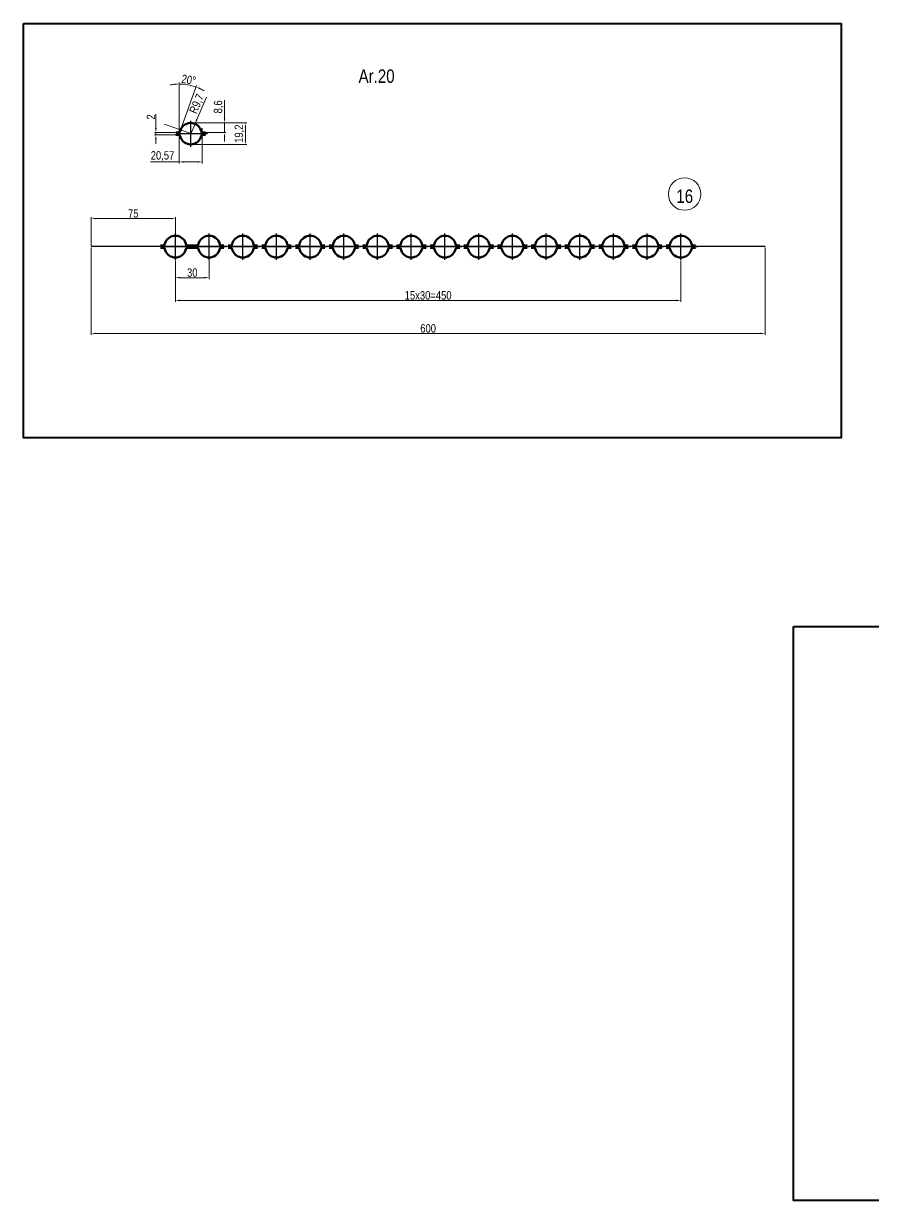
# Model space of a CAD drawing. Header units: millimetres. Extents: x 1526 to 31626, y -4643 to 9189.
# Drawn here: x 4799 to 5556, y -1396 to -348 of the extents above; entities that cross this region are included whole.
import ezdxf

# ---------------------------------------------------------------- set-up
doc = ezdxf.new("R2010")
doc.units = ezdxf.units.MM
for name, color, linetype, lineweight in [('Quota', 3, 'Continuous', 40), ('контурная', 7, 'Continuous', 50), ('тонкая', 7, 'Continuous', 20)]:
    doc.layers.add(name, color=color, linetype=linetype, lineweight=lineweight)
doc.layers.add('осевая', color=4, linetype='Continuous')
doc.styles.add('s3v2.5', font='arial.ttf', dxfattribs={"width": 0.8, "height": 7.5})
doc.styles.add('s3v4', font='arial.ttf', dxfattribs={"width": 0.8, "height": 12})
doc.dimstyles.new('s3v2.5', dxfattribs={"dimtxt": 7.5, "dimasz": 4, "dimexe": 1.25, "dimexo": 0.625, "dimtad": 1, "dimtxsty": 's3v2.5', "dimcen": 1.5, "dimclrd": 6, "dimclre": 256, "dimclrt": 1, "dimadec": 0, "dimazin": 0, "dimtfac": 1, "dimtmove": 0, "dimatfit": 3, "dimfxl": 1, "dimlwd": -1, "dimlwe": -1, "dimarcsym": 0})

# ---------------------------------------------------------------- blocks, each defined once
blk = doc.blocks.new('*D489')
at = {"layer": 'Defpoints', "color": 0, "transparency": 16777216}
for p in [(4859.2, -521.7), (4934.2, -542.6), (4859.2, -546.7)]:
    blk.add_point(p, dxfattribs=at)
at = {"layer": 'тонкая', "transparency": 16777216}
for p, q in [((4859.2, -546.1), (4859.2, -520.5)), ((4934.2, -542), (4934.2, -520.5))]:
    blk.add_line(p, q, dxfattribs=at)
at = {"layer": 'тонкая', "color": 6, "transparency": 16777216}
blk.add_line((4930.2, -521.7), (4863.2, -521.7), dxfattribs=at)
for points in [[(4863.2, -521.1), (4863.2, -522.4), (4859.2, -521.7)], [(4930.2, -521.1), (4930.2, -522.4), (4934.2, -521.7)]]:
    blk.add_solid(points, dxfattribs=at)
at = {"layer": 'тонкая', "color": 1, "transparency": 16777216, "insert": (4896.7, -517.3), "char_height": 7.5, "attachment_point": 5, "style": 's3v2.5'}
blk.add_mtext('75', dxfattribs=at)
blk = doc.blocks.new('*D490')
at = {"layer": 'Defpoints', "color": 0, "transparency": 16777216}
for p in [(4934.2, -558.5), (5384.2, -558.5), (5384.2, -594.7)]:
    blk.add_point(p, dxfattribs=at)
at = {"layer": 'тонкая', "transparency": 16777216}
for p, q in [((4934.2, -559.1), (4934.2, -596)), ((5384.2, -559.1), (5384.2, -596))]:
    blk.add_line(p, q, dxfattribs=at)
at = {"layer": 'тонкая', "color": 6, "transparency": 16777216}
blk.add_line((4938.2, -594.7), (5380.2, -594.7), dxfattribs=at)
for points in [[(4938.2, -594), (4938.2, -595.4), (4934.2, -594.7)], [(5380.2, -594), (5380.2, -595.4), (5384.2, -594.7)]]:
    blk.add_solid(points, dxfattribs=at)
at = {"layer": 'тонкая', "color": 1, "transparency": 16777216, "insert": (5159.2, -590.2), "char_height": 7.5, "attachment_point": 5, "style": 's3v2.5'}
blk.add_mtext('15x30=450', dxfattribs=at)
blk = doc.blocks.new('*D491')
at = {"layer": 'Defpoints', "color": 0, "transparency": 16777216}
for p in [(4859.2, -546.7), (5459.2, -546.7), (5459.2, -624.1)]:
    blk.add_point(p, dxfattribs=at)
at = {"layer": 'тонкая', "transparency": 16777216}
for p, q in [((4859.2, -547.4), (4859.2, -625.3)), ((5459.2, -547.4), (5459.2, -625.3))]:
    blk.add_line(p, q, dxfattribs=at)
at = {"layer": 'тонкая', "color": 6, "transparency": 16777216}
blk.add_line((4863.2, -624.1), (5455.2, -624.1), dxfattribs=at)
for points in [[(4863.2, -623.4), (4863.2, -624.7), (4859.2, -624.1)], [(5455.2, -623.4), (5455.2, -624.7), (5459.2, -624.1)]]:
    blk.add_solid(points, dxfattribs=at)
at = {"layer": 'тонкая', "color": 1, "transparency": 16777216, "insert": (5159.2, -619.6), "char_height": 7.5, "attachment_point": 5, "style": 's3v2.5'}
blk.add_mtext('600', dxfattribs=at)
blk = doc.blocks.new('*D495')
at = {"layer": 'Defpoints', "color": 0, "transparency": 16777216}
for p in [(4954.4, -436.6), (4960, -445.2), (4978, -445.2)]:
    blk.add_point(p, dxfattribs=at)
at = {"layer": 'тонкая', "color": 6, "transparency": 16777216}
for p, q in [((4978, -432.6), (4978, -416.2)), ((4978, -445.2), (4978, -436.6)), ((4978, -449.2), (4978, -453.2))]:
    blk.add_line(p, q, dxfattribs=at)
at = {"layer": 'тонкая', "transparency": 16777216}
for p, q in [((4955.1, -436.6), (4979.2, -436.6)), ((4960.6, -445.2), (4979.2, -445.2))]:
    blk.add_line(p, q, dxfattribs=at)
at = {"layer": 'тонкая', "color": 6, "transparency": 16777216}
for points in [[(4977.3, -432.6), (4978.6, -432.6), (4978, -436.6)], [(4977.3, -449.2), (4978.6, -449.2), (4978, -445.2)]]:
    blk.add_solid(points, dxfattribs=at)
at = {"layer": 'тонкая', "color": 1, "transparency": 16777216, "insert": (4972.8, -422.3), "char_height": 7.5, "attachment_point": 5, "rotation": 90, "style": 's3v2.5'}
blk.add_mtext('8,6', dxfattribs=at)
blk = doc.blocks.new('*D496')
at = {"layer": 'Defpoints', "color": 0, "transparency": 16777216}
for p in [(4947.8, -436.6), (4947.8, -455.8), (4996.6, -455.8)]:
    blk.add_point(p, dxfattribs=at)
at = {"layer": 'тонкая', "transparency": 16777216}
for p, q in [((4948.4, -436.6), (4997.8, -436.6)), ((4948.4, -455.8), (4997.8, -455.8))]:
    blk.add_line(p, q, dxfattribs=at)
at = {"layer": 'тонкая', "color": 6, "transparency": 16777216}
blk.add_line((4996.6, -440.6), (4996.6, -451.8), dxfattribs=at)
for points in [[(4995.9, -440.6), (4997.2, -440.6), (4996.6, -436.6)], [(4995.9, -451.8), (4997.2, -451.8), (4996.6, -455.8)]]:
    blk.add_solid(points, dxfattribs=at)
at = {"layer": 'тонкая', "color": 1, "transparency": 16777216, "insert": (4991.4, -446.2), "char_height": 7.5, "attachment_point": 5, "rotation": 90, "style": 's3v2.5'}
blk.add_mtext('19,2', dxfattribs=at)
blk = doc.blocks.new('*D498')
at = {"layer": 'Defpoints', "color": 0, "transparency": 16777216}
for p in [(4916.8, -447.2), (4934.7, -445.2), (4935.6, -447.2)]:
    blk.add_point(p, dxfattribs=at)
at = {"layer": 'тонкая', "color": 6, "transparency": 16777216}
for p, q in [((4916.8, -441.2), (4916.8, -428.7)), ((4916.8, -447.2), (4916.8, -445.2)), ((4916.8, -451.2), (4916.8, -455.2))]:
    blk.add_line(p, q, dxfattribs=at)
at = {"layer": 'тонкая', "transparency": 16777216}
for p, q in [((4934, -445.2), (4915.5, -445.2)), ((4935, -447.2), (4915.5, -447.2))]:
    blk.add_line(p, q, dxfattribs=at)
at = {"layer": 'тонкая', "color": 6, "transparency": 16777216}
for points in [[(4916.1, -441.2), (4917.5, -441.2), (4916.8, -445.2)], [(4916.1, -451.2), (4917.5, -451.2), (4916.8, -447.2)]]:
    blk.add_solid(points, dxfattribs=at)
at = {"layer": 'тонкая', "color": 1, "transparency": 16777216, "insert": (4912.4, -431.3), "char_height": 7.5, "attachment_point": 5, "rotation": 90, "style": 's3v2.5'}
blk.add_mtext('2', dxfattribs=at)
blk = doc.blocks.new('*D499')
at = {"layer": 'Defpoints', "color": 0, "transparency": 16777216}
for p in [(4951.7, -437.4), (4947.8, -446.3)]:
    blk.add_point(p, dxfattribs=at)
at = {"layer": 'тонкая', "color": 6, "transparency": 16777216}
for p, q in [((4962, -413.6), (4953.3, -433.7)), ((4947.8, -446.3), (4951.7, -437.4))]:
    blk.add_line(p, q, dxfattribs=at)
blk.add_solid([(4952.7, -433.4), (4953.9, -434), (4951.7, -437.4)], dxfattribs=at)
at = {"layer": 'тонкая', "color": 1, "transparency": 16777216, "insert": (4953.7, -419.8), "char_height": 7.5, "attachment_point": 5, "rotation": 66.4971, "style": 's3v2.5'}
blk.add_mtext('R9,7', dxfattribs=at)
blk = doc.blocks.new('*D497')
at = {"layer": 'Defpoints', "color": 0, "transparency": 16777216}
for p in [(4937.5, -446.2), (4958.1, -446.2), (4937.5, -471.3)]:
    blk.add_point(p, dxfattribs=at)
at = {"layer": 'тонкая', "transparency": 16777216}
for p, q in [((4937.5, -446.8), (4937.5, -472.6)), ((4958.1, -446.8), (4958.1, -472.6))]:
    blk.add_line(p, q, dxfattribs=at)
at = {"layer": 'тонкая', "color": 6, "transparency": 16777216}
for p, q in [((4937.5, -471.3), (4911.9, -471.3)), ((4954.1, -471.3), (4941.5, -471.3))]:
    blk.add_line(p, q, dxfattribs=at)
for points in [[(4941.5, -470.7), (4941.5, -472), (4937.5, -471.3)], [(4954.1, -470.7), (4954.1, -472), (4958.1, -471.3)]]:
    blk.add_solid(points, dxfattribs=at)
at = {"layer": 'тонкая', "color": 1, "transparency": 16777216, "insert": (4922.7, -466.2), "char_height": 7.5, "attachment_point": 5, "style": 's3v2.5'}
blk.add_mtext('20,57', dxfattribs=at)
blk = doc.blocks.new('*D500')
at = {"layer": 'Defpoints', "color": 0, "transparency": 16777216}
for p in [(4947.7, -403.1), (4937.5, -438.3), (4937.5, -446.2), (4937.9, -445.2), (4938.7, -442.9)]:
    blk.add_point(p, dxfattribs=at)
at = {"layer": 'тонкая', "transparency": 16777216}
for p, q in [((4937.5, -437.7), (4937.5, -400.7)), ((4938.9, -442.3), (4953.1, -403.4))]:
    blk.add_line(p, q, dxfattribs=at)
at = {"layer": 'тонкая', "color": 6, "transparency": 16777216}
for start, end in [(95.1859, 100.3719), (70, 90), (59.6281, 64.8141)]:
    blk.add_arc((4937.5, -446.2), 44.2, start, end, dxfattribs=at)
for points in [[(4933.5, -401.5), (4933.5, -402.8), (4937.5, -401.9)], [(4956.1, -406.8), (4956.6, -405.5), (4952.6, -404.6)]]:
    blk.add_solid(points, dxfattribs=at)
at = {"layer": 'тонкая', "color": 1, "transparency": 16777216, "insert": (4946, -398.2), "char_height": 7.5, "attachment_point": 5, "rotation": 350, "style": 's3v2.5'}
blk.add_mtext('20°', dxfattribs=at)
blk = doc.blocks.new('*D501')
at = {"layer": 'Defpoints', "color": 0, "transparency": 16777216}
for p in [(4964.2, -553), (4934.2, -563.6), (4934.2, -574.4)]:
    blk.add_point(p, dxfattribs=at)
at = {"layer": 'тонкая', "transparency": 16777216}
for p, q in [((4964.2, -553.6), (4964.2, -575.6)), ((4934.2, -564.2), (4934.2, -575.6))]:
    blk.add_line(p, q, dxfattribs=at)
at = {"layer": 'тонкая', "color": 6, "transparency": 16777216}
blk.add_line((4960.2, -574.4), (4938.2, -574.4), dxfattribs=at)
for points in [[(4938.2, -573.7), (4938.2, -575), (4934.2, -574.4)], [(4960.2, -573.7), (4960.2, -575), (4964.2, -574.4)]]:
    blk.add_solid(points, dxfattribs=at)
at = {"layer": 'тонкая', "color": 1, "transparency": 16777216, "insert": (4949.2, -569.9), "char_height": 7.5, "attachment_point": 5, "style": 's3v2.5'}
blk.add_mtext('30', dxfattribs=at)

msp = doc.modelspace()

# ---------------------------------------------------------------- linework, layer by layer
at = {"layer": 'Quota'}
for points in [[(4798.98817, -348.10481), (5527.0007, -348.10481), (5527.0007, -716.91902), (4798.98817, -716.91902)], [(5484.42631, -885.03716), (6312.35306, -885.03716), (6312.35306, -1396.0761), (5484.42631, -1396.0761)]]:
    msp.add_lwpolyline(points, close=True, dxfattribs=at)
at = {"layer": 'контурная'}
for p, q in [((4934.65024, -445.15419), (4937.87666, -445.15419)), ((4934.65024, -447.15419), (4937.87666, -447.15419)), ((4937.87666, -445.15419), (4938.6838, -442.9366)), ((4937.87666, -447.15419), (4938.6838, -449.37179)), ((4957.72097, -445.15419), (4956.91384, -442.9366)), ((4957.72097, -447.15419), (4956.91384, -449.37179)), ((4960.9474, -445.15419), (4957.72097, -445.15419)), ((4960.9474, -447.15419), (4957.72097, -447.15419)), ((4924.23315, -545.72563), (4925.07668, -543.40803)), ((4944.15026, -545.72563), (4943.30672, -543.40803)), ((4954.23315, -545.72563), (4955.07668, -543.40803)), ((4974.15026, -545.72563), (4973.30672, -543.40803)), ((4984.23315, -545.72563), (4985.07668, -543.40803)), ((5004.15026, -545.72563), (5003.30672, -543.40803)), ((5014.23315, -545.72563), (5015.07668, -543.40803)), ((5034.15026, -545.72563), (5033.30672, -543.40803)), ((5044.23315, -545.72563), (5045.07668, -543.40803)), ((5064.15026, -545.72563), (5063.30672, -543.40803)), ((5074.23315, -545.72563), (5075.07668, -543.40803)), ((5094.15026, -545.72563), (5093.30672, -543.40803)), ((5104.23315, -545.72563), (5105.07668, -543.40803)), ((5124.15026, -545.72563), (5123.30672, -543.40803)), ((5134.23315, -545.72563), (5135.07668, -543.40803)), ((5154.15026, -545.72563), (5153.30672, -543.40803)), ((5164.23315, -545.72563), (5165.07668, -543.40803)), ((5184.15026, -545.72563), (5183.30672, -543.40803)), ((5194.23315, -545.72563), (5195.07668, -543.40803)), ((5214.15026, -545.72563), (5213.30672, -543.40803)), ((5224.23315, -545.72563), (5225.07668, -543.40803)), ((5244.15026, -545.72563), (5243.30672, -543.40803)), ((5254.23315, -545.72563), (5255.07668, -543.40803)), ((5274.15026, -545.72563), (5273.30672, -543.40803)), ((5284.23315, -545.72563), (5285.07668, -543.40803)), ((5304.15026, -545.72563), (5303.30672, -543.40803)), ((5314.23315, -545.72563), (5315.07668, -543.40803)), ((5334.15026, -545.72563), (5333.30672, -543.40803)), ((5344.23315, -545.72563), (5345.07668, -543.40803)), ((5364.15026, -545.72563), (5363.30672, -543.40803)), ((5374.23315, -545.72563), (5375.07668, -543.40803)), ((5394.15026, -545.72563), (5393.30672, -543.40803)), ((4921.04312, -545.72563), (4924.23315, -545.72563)), ((4921.04312, -547.72563), (4924.23315, -547.72563)), ((4924.23315, -547.72563), (4925.07668, -550.04322)), ((4944.15026, -547.72563), (4943.30672, -550.04322)), ((4944.15026, -545.72563), (4954.23315, -545.72563)), ((4947.34028, -545.72563), (4944.15026, -545.72563)), ((4944.15026, -547.72563), (4954.23315, -547.72563)), ((4947.34028, -547.72563), (4944.15026, -547.72563)), ((4954.23315, -547.72563), (4955.07668, -550.04322)), ((4974.15026, -547.72563), (4973.30672, -550.04322)), ((4977.34028, -545.72563), (4974.15026, -545.72563)), ((4977.34028, -547.72563), (4974.15026, -547.72563)), ((4981.04312, -545.72563), (4984.23315, -545.72563)), ((4981.04312, -547.72563), (4984.23315, -547.72563)), ((4984.23315, -547.72563), (4985.07668, -550.04322)), ((5004.15026, -547.72563), (5003.30672, -550.04322)), ((5007.34028, -545.72563), (5004.15026, -545.72563)), ((5007.34028, -547.72563), (5004.15026, -547.72563)), ((5011.04312, -545.72563), (5014.23315, -545.72563)), ((5011.04312, -547.72563), (5014.23315, -547.72563)), ((5014.23315, -547.72563), (5015.07668, -550.04322)), ((5034.15026, -547.72563), (5033.30672, -550.04322)), ((5037.34028, -545.72563), (5034.15026, -545.72563)), ((5037.34028, -547.72563), (5034.15026, -547.72563)), ((5041.04312, -545.72563), (5044.23315, -545.72563)), ((5041.04312, -547.72563), (5044.23315, -547.72563)), ((5044.23315, -547.72563), (5045.07668, -550.04322)), ((5064.15026, -547.72563), (5063.30672, -550.04322)), ((5067.34028, -545.72563), (5064.15026, -545.72563)), ((5067.34028, -547.72563), (5064.15026, -547.72563)), ((5071.04312, -545.72563), (5074.23315, -545.72563)), ((5071.04312, -547.72563), (5074.23315, -547.72563)), ((5074.23315, -547.72563), (5075.07668, -550.04322)), ((5094.15026, -547.72563), (5093.30672, -550.04322)), ((5097.34028, -545.72563), (5094.15026, -545.72563)), ((5097.34028, -547.72563), (5094.15026, -547.72563)), ((5101.04312, -545.72563), (5104.23315, -545.72563)), ((5101.04312, -547.72563), (5104.23315, -547.72563)), ((5104.23315, -547.72563), (5105.07668, -550.04322)), ((5124.15026, -547.72563), (5123.30672, -550.04322)), ((5127.34028, -545.72563), (5124.15026, -545.72563)), ((5127.34028, -547.72563), (5124.15026, -547.72563)), ((5131.04312, -545.72563), (5134.23315, -545.72563)), ((5131.04312, -547.72563), (5134.23315, -547.72563)), ((5134.23315, -547.72563), (5135.07668, -550.04322)), ((5154.15026, -547.72563), (5153.30672, -550.04322)), ((5157.34028, -545.72563), (5154.15026, -545.72563)), ((5157.34028, -547.72563), (5154.15026, -547.72563)), ((5161.04312, -545.72563), (5164.23315, -545.72563)), ((5161.04312, -547.72563), (5164.23315, -547.72563)), ((5164.23315, -547.72563), (5165.07668, -550.04322)), ((5184.15026, -547.72563), (5183.30672, -550.04322)), ((5187.34028, -545.72563), (5184.15026, -545.72563)), ((5187.34028, -547.72563), (5184.15026, -547.72563)), ((5191.04312, -545.72563), (5194.23315, -545.72563)), ((5191.04312, -547.72563), (5194.23315, -547.72563)), ((5194.23315, -547.72563), (5195.07668, -550.04322)), ((5214.15026, -547.72563), (5213.30672, -550.04322)), ((5217.34028, -545.72563), (5214.15026, -545.72563)), ((5217.34028, -547.72563), (5214.15026, -547.72563)), ((5221.04312, -545.72563), (5224.23315, -545.72563)), ((5221.04312, -547.72563), (5224.23315, -547.72563)), ((5224.23315, -547.72563), (5225.07668, -550.04322)), ((5244.15026, -547.72563), (5243.30672, -550.04322)), ((5247.34028, -545.72563), (5244.15026, -545.72563)), ((5247.34028, -547.72563), (5244.15026, -547.72563)), ((5251.04312, -545.72563), (5254.23315, -545.72563)), ((5251.04312, -547.72563), (5254.23315, -547.72563)), ((5254.23315, -547.72563), (5255.07668, -550.04322)), ((5274.15026, -547.72563), (5273.30672, -550.04322)), ((5277.34028, -545.72563), (5274.15026, -545.72563)), ((5277.34028, -547.72563), (5274.15026, -547.72563)), ((5281.04312, -545.72563), (5284.23315, -545.72563)), ((5281.04312, -547.72563), (5284.23315, -547.72563)), ((5284.23315, -547.72563), (5285.07668, -550.04322)), ((5304.15026, -547.72563), (5303.30672, -550.04322)), ((5307.34028, -545.72563), (5304.15026, -545.72563)), ((5307.34028, -547.72563), (5304.15026, -547.72563)), ((5311.04312, -545.72563), (5314.23315, -545.72563)), ((5311.04312, -547.72563), (5314.23315, -547.72563)), ((5314.23315, -547.72563), (5315.07668, -550.04322)), ((5334.15026, -547.72563), (5333.30672, -550.04322)), ((5337.34028, -545.72563), (5334.15026, -545.72563)), ((5337.34028, -547.72563), (5334.15026, -547.72563)), ((5341.04312, -545.72563), (5344.23315, -545.72563)), ((5341.04312, -547.72563), (5344.23315, -547.72563)), ((5344.23315, -547.72563), (5345.07668, -550.04322)), ((5364.15026, -547.72563), (5363.30672, -550.04322)), ((5367.34028, -545.72563), (5364.15026, -545.72563)), ((5367.34028, -547.72563), (5364.15026, -547.72563)), ((5371.04312, -545.72563), (5374.23315, -545.72563)), ((5371.04312, -547.72563), (5374.23315, -547.72563)), ((5374.23315, -547.72563), (5375.07668, -550.04322)), ((5394.15026, -547.72563), (5393.30672, -550.04322)), ((5397.34028, -545.72563), (5394.15026, -545.72563)), ((5397.34028, -547.72563), (5394.15026, -547.72563))]:
    msp.add_line(p, q, dxfattribs=at)
for centre, start, end in [((4947.79882, -446.25419), 20, 160), ((4947.79882, -446.05419), 200, 340), ((4934.1917, -546.72563), 20, 160), ((4964.1917, -546.72563), 20, 160), ((4994.1917, -546.72563), 20, 160), ((5024.1917, -546.72563), 20, 160), ((5054.1917, -546.72563), 20, 160), ((5084.1917, -546.72563), 20, 160), ((5114.1917, -546.72563), 20, 160), ((5144.1917, -546.72563), 20, 160), ((5174.1917, -546.72563), 20, 160), ((5204.1917, -546.72563), 20, 160), ((5234.1917, -546.72563), 20, 160), ((5264.1917, -546.72563), 20, 160), ((5294.1917, -546.72563), 20, 160), ((5324.1917, -546.72563), 20, 160), ((5354.1917, -546.72563), 20, 160), ((5384.1917, -546.72563), 20, 160), ((4934.1917, -546.72563), 200, 340), ((4964.1917, -546.72563), 200, 340), ((4994.1917, -546.72563), 200, 340), ((5024.1917, -546.72563), 200, 340), ((5054.1917, -546.72563), 200, 340), ((5084.1917, -546.72563), 200, 340), ((5114.1917, -546.72563), 200, 340), ((5144.1917, -546.72563), 200, 340), ((5174.1917, -546.72563), 200, 340), ((5204.1917, -546.72563), 200, 340), ((5234.1917, -546.72563), 200, 340), ((5264.1917, -546.72563), 200, 340), ((5294.1917, -546.72563), 200, 340), ((5324.1917, -546.72563), 200, 340), ((5354.1917, -546.72563), 200, 340), ((5384.1917, -546.72563), 200, 340)]:
    msp.add_arc(centre, 9.7, start, end, dxfattribs=at)
at = {"layer": 'осевая'}
for p, q in [((4947.79882, -457.8925), (4947.79882, -434.74789)), ((4934.63411, -446.15419), (4962.87884, -446.15419)), ((4934.1917, -558.29793), (4934.1917, -535.15332)), ((4934.1917, -558.29793), (4934.1917, -535.15332)), ((4934.1917, -558.46394), (4934.1917, -535.31933)), ((4964.1917, -558.29793), (4964.1917, -535.15332)), ((4964.1917, -558.46394), (4964.1917, -535.31933)), ((4994.1917, -558.29793), (4994.1917, -535.15332)), ((4994.1917, -558.46394), (4994.1917, -535.31933)), ((5024.1917, -558.29793), (5024.1917, -535.15332)), ((5024.1917, -558.46394), (5024.1917, -535.31933)), ((5054.1917, -558.29793), (5054.1917, -535.15332)), ((5054.1917, -558.46394), (5054.1917, -535.31933)), ((5084.1917, -558.29793), (5084.1917, -535.15332)), ((5084.1917, -558.46394), (5084.1917, -535.31933)), ((5114.1917, -558.29793), (5114.1917, -535.15332)), ((5114.1917, -558.46394), (5114.1917, -535.31933)), ((5144.1917, -558.29793), (5144.1917, -535.15332)), ((5144.1917, -558.46394), (5144.1917, -535.31933)), ((5174.1917, -558.29793), (5174.1917, -535.15332)), ((5174.1917, -558.46394), (5174.1917, -535.31933)), ((5204.1917, -558.29793), (5204.1917, -535.15332)), ((5204.1917, -558.46394), (5204.1917, -535.31933)), ((5234.1917, -558.29793), (5234.1917, -535.15332)), ((5234.1917, -558.46394), (5234.1917, -535.31933)), ((5264.1917, -558.29793), (5264.1917, -535.15332)), ((5264.1917, -558.46394), (5264.1917, -535.31933)), ((5294.1917, -558.29793), (5294.1917, -535.15332)), ((5294.1917, -558.46394), (5294.1917, -535.31933)), ((5324.1917, -558.29793), (5324.1917, -535.15332)), ((5324.1917, -558.46394), (5324.1917, -535.31933)), ((5354.1917, -558.29793), (5354.1917, -535.15332)), ((5354.1917, -558.46394), (5354.1917, -535.31933)), ((5384.1917, -558.29793), (5384.1917, -535.15332)), ((5384.1917, -558.46394), (5384.1917, -535.31933)), ((5459.18852, -546.72563), (4859.18852, -546.72563)), ((4921.027, -546.72563), (4949.27172, -546.72563)), ((4951.027, -546.72563), (4979.27172, -546.72563)), ((4981.027, -546.72563), (5009.27172, -546.72563)), ((5011.027, -546.72563), (5039.27172, -546.72563)), ((5041.027, -546.72563), (5069.27172, -546.72563)), ((5071.027, -546.72563), (5099.27172, -546.72563)), ((5101.027, -546.72563), (5129.27172, -546.72563)), ((5131.027, -546.72563), (5159.27172, -546.72563)), ((5161.027, -546.72563), (5189.27172, -546.72563)), ((5191.027, -546.72563), (5219.27172, -546.72563)), ((5221.027, -546.72563), (5249.27172, -546.72563)), ((5251.027, -546.72563), (5279.27172, -546.72563)), ((5281.027, -546.72563), (5309.27172, -546.72563)), ((5311.027, -546.72563), (5339.27172, -546.72563)), ((5341.027, -546.72563), (5369.27172, -546.72563)), ((5371.027, -546.72563), (5399.27172, -546.72563))]:
    msp.add_line(p, q, dxfattribs=at)
at = {"layer": 'тонкая'}
for p, q in [((4947.79882, -446.15419), (4924.5075, -437.67684)), ((4937.51269, -446.15419), (4937.51269, -438.29154)), ((4937.51269, -446.15419), (4937.84026, -445.25419)), ((4937.51269, -446.15419), (4937.84026, -447.05419)), ((4958.08495, -446.15419), (4957.75737, -445.25419)), ((4958.08495, -446.15419), (4957.75737, -447.05419)), ((4958.08495, -446.15419), (4958.08495, -441.18364)), ((4923.86918, -546.72563), (4924.23315, -545.72563)), ((4923.86918, -546.72563), (4924.46534, -548.36356)), ((4944.51423, -546.72563), (4943.91807, -548.36356)), ((4944.51423, -546.72563), (4944.15026, -545.72563)), ((4953.86918, -546.72563), (4954.23315, -545.72563)), ((4953.86918, -546.72563), (4954.46534, -548.36356)), ((4974.51423, -546.72563), (4973.91807, -548.36356)), ((4974.51423, -546.72563), (4974.15026, -545.72563)), ((4983.86918, -546.72563), (4984.23315, -545.72563)), ((4983.86918, -546.72563), (4984.46534, -548.36356)), ((5004.51423, -546.72563), (5003.91807, -548.36356)), ((5004.51423, -546.72563), (5004.15026, -545.72563)), ((5013.86918, -546.72563), (5014.23315, -545.72563)), ((5013.86918, -546.72563), (5014.46534, -548.36356)), ((5034.51423, -546.72563), (5033.91807, -548.36356)), ((5034.51423, -546.72563), (5034.15026, -545.72563)), ((5043.86918, -546.72563), (5044.23315, -545.72563)), ((5043.86918, -546.72563), (5044.46534, -548.36356)), ((5064.51423, -546.72563), (5063.91807, -548.36356)), ((5064.51423, -546.72563), (5064.15026, -545.72563)), ((5073.86918, -546.72563), (5074.23315, -545.72563)), ((5073.86918, -546.72563), (5074.46534, -548.36356)), ((5094.51423, -546.72563), (5093.91807, -548.36356)), ((5094.51423, -546.72563), (5094.15026, -545.72563)), ((5103.86918, -546.72563), (5104.23315, -545.72563)), ((5103.86918, -546.72563), (5104.46534, -548.36356)), ((5124.51423, -546.72563), (5123.91807, -548.36356)), ((5124.51423, -546.72563), (5124.15026, -545.72563)), ((5133.86918, -546.72563), (5134.23315, -545.72563)), ((5133.86918, -546.72563), (5134.46534, -548.36356)), ((5154.51423, -546.72563), (5153.91807, -548.36356)), ((5154.51423, -546.72563), (5154.15026, -545.72563)), ((5163.86918, -546.72563), (5164.23315, -545.72563)), ((5163.86918, -546.72563), (5164.46534, -548.36356)), ((5184.51423, -546.72563), (5183.91807, -548.36356)), ((5184.51423, -546.72563), (5184.15026, -545.72563)), ((5193.86918, -546.72563), (5194.23315, -545.72563)), ((5193.86918, -546.72563), (5194.46534, -548.36356)), ((5214.51423, -546.72563), (5213.91807, -548.36356)), ((5214.51423, -546.72563), (5214.15026, -545.72563)), ((5223.86918, -546.72563), (5224.23315, -545.72563)), ((5223.86918, -546.72563), (5224.46534, -548.36356)), ((5244.51423, -546.72563), (5243.91807, -548.36356)), ((5244.51423, -546.72563), (5244.15026, -545.72563)), ((5253.86918, -546.72563), (5254.23315, -545.72563)), ((5253.86918, -546.72563), (5254.46534, -548.36356)), ((5274.51423, -546.72563), (5273.91807, -548.36356)), ((5274.51423, -546.72563), (5274.15026, -545.72563)), ((5283.86918, -546.72563), (5284.23315, -545.72563)), ((5283.86918, -546.72563), (5284.46534, -548.36356)), ((5304.51423, -546.72563), (5303.91807, -548.36356)), ((5304.51423, -546.72563), (5304.15026, -545.72563)), ((5313.86918, -546.72563), (5314.23315, -545.72563)), ((5313.86918, -546.72563), (5314.46534, -548.36356)), ((5334.51423, -546.72563), (5333.91807, -548.36356)), ((5334.51423, -546.72563), (5334.15026, -545.72563)), ((5343.86918, -546.72563), (5344.23315, -545.72563)), ((5343.86918, -546.72563), (5344.46534, -548.36356)), ((5364.51423, -546.72563), (5363.91807, -548.36356)), ((5364.51423, -546.72563), (5364.15026, -545.72563)), ((5373.86918, -546.72563), (5374.23315, -545.72563)), ((5373.86918, -546.72563), (5374.46534, -548.36356)), ((5394.51423, -546.72563), (5393.91807, -548.36356)), ((5394.51423, -546.72563), (5394.15026, -545.72563))]:
    msp.add_line(p, q, dxfattribs=at)
msp.add_circle((5387.55196, -499.94291), 14.45713, dxfattribs=at)

# ---------------------------------------------------------------- texts
at = {"layer": 'тонкая', "style": 's3v4', "width": 0.8}
for s, p in [('Ar.20', (5097.2838, -400.93853)), ('16', (5380.18931, -507.85446))]:
    msp.add_text(s, height=12, dxfattribs=at).set_placement(p)

# ---------------------------------------------------------------- dimensions: what is measured, and where the dimension line sits
at = {"layer": 'тонкая'}
dim = msp.add_angular_dim_2l(base=(4947.70782, -403.13757), line1=((4937.51269, -446.15419), (4937.51269, -438.29154)), line2=((4937.87666, -445.15419), (4938.6838, -442.9366)), dimstyle='s3v2.5', dxfattribs=at)
dim.commit()
dim.dimension.update_dxf_attribs({"geometry": '*D500', "text_midpoint": (4945.96286, -398.23092)})
dim = msp.add_radius_dim(center=(4947.79882, -446.25419), mpoint=(4951.66713, -437.3589), dimstyle='s3v2.5', dxfattribs=at)
dim.commit()
dim.dimension.update_dxf_attribs({"geometry": '*D499', "text_midpoint": (4953.72345, -419.76117)})
for base, p1, p2, picture, middle in [((4977.96656, -445.15419), (4954.43035, -436.55419), (4959.98219, -445.15419), '*D495', (4977.96656, -422.25716)), ((4916.78587, -447.15419), (4934.65024, -445.15419), (4935.61545, -447.15419), '*D498', (4916.78587, -431.34365))]:
    dim = msp.add_linear_dim(base=base, p1=p1, p2=p2, angle=90, dimstyle='s3v2.5', dxfattribs=at)
    dim.commit()
    dim.dimension.update_dxf_attribs({"geometry": picture, "text_midpoint": middle, "dimtype": 160})
dim = msp.add_linear_dim(base=(4996.57585, -455.75419), p1=(4947.79882, -436.55419), p2=(4947.79882, -455.75419), angle=90, dimstyle='s3v2.5', dxfattribs=at)
dim.commit()
dim.dimension.update_dxf_attribs({"geometry": '*D496', "text_midpoint": (4991.44369, -446.15419)})
dim = msp.add_linear_dim(base=(4937.51269, -471.34277), p1=(4958.08495, -446.15419), p2=(4937.51269, -446.15419), dimstyle='s3v2.5', dxfattribs=at)
dim.commit()
dim.dimension.update_dxf_attribs({"geometry": '*D497', "text_midpoint": (4922.65416, -471.34277), "dimtype": 160})
for base, p1, p2, picture, middle in [((4859.18852, -521.71883), (4934.1917, -542.5759), (4859.18852, -546.72563), '*D489', (4896.69011, -517.27988)), ((5459.18852, -624.08145), (4859.18852, -546.72563), (5459.18852, -546.72563), '*D491', (5159.18852, -619.62715)), ((4934.1917, -574.36306), (4964.1917, -553.00606), (4934.1917, -563.58165), '*D501', (4949.1917, -569.9062))]:
    dim = msp.add_linear_dim(base=base, p1=p1, p2=p2, dimstyle='s3v2.5', dxfattribs=at)
    dim.commit()
    dim.dimension.update_dxf_attribs({"geometry": picture, "text_midpoint": middle})
dim = msp.add_linear_dim(base=(5384.1917, -594.70048), p1=(4934.1917, -558.46394), p2=(5384.1917, -558.46394), text='15x30=450', dimstyle='s3v2.5', dxfattribs=at)
dim.commit()
dim.dimension.update_dxf_attribs({"geometry": '*D490', "text_midpoint": (5159.1917, -590.24363)})

doc.saveas('drawing.dxf')
